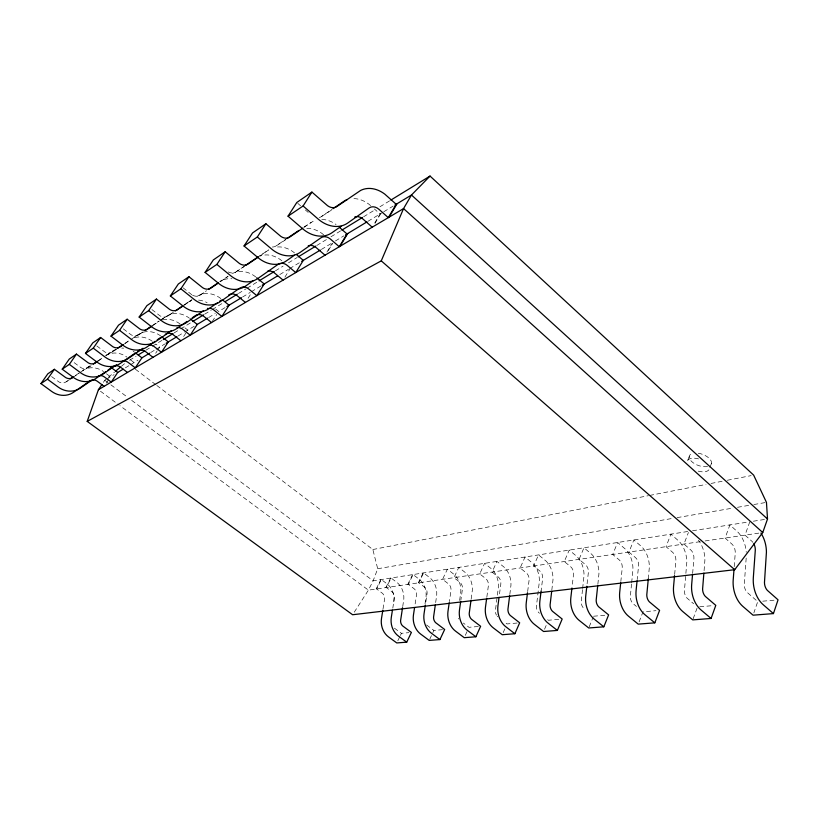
<?xml version="1.0" encoding="UTF-8"?>
<svg xmlns="http://www.w3.org/2000/svg" width="819" height="819" viewBox="0 0 819 819"><rect width="100%" height="100%" fill="white"/><g stroke="black" fill="none" stroke-linecap="round" stroke-linejoin="round"><path stroke-width="0.61" stroke-dasharray="4.09 3.07" d="M746.181 558.067L744.266 584.643A8.477 5.692 80.2 0 0 747.092 592.332L757.729 601.637L753.849 612.919M734.213 566.635L735.237 553.224A8.579 5.835 79.1 0 0 731.889 544.062L725.091 538.042L729.903 524.897L738.195 532.411A24.765 16.841 79.1 0 1 746.263 552.262M704.084 570.669L704.893 560.114A23.884 16.677 79.4 0 0 698.412 540.202M692.628 573.474L693.908 558.681A8.282 5.784 79.4 0 0 690.663 549.836L683.978 544.051L688.41 532.483M674.651 574.416L675.87 561.056A8.149 5.753 79.5 0 0 672.675 552.354L666.042 546.672L670.935 534.142L679.012 541.246A23.495 16.595 79.5 0 1 686.793 562.448L684.408 590.888A8.047 5.62 80.6 0 0 687.1 598.177L693.632 603.746M648.279 578.992L649.334 567.301A22.707 16.411 79.8 0 0 641.789 546.795L633.855 539.956L628.941 552.088L635.452 557.565A7.873 5.692 79.8 0 1 638.554 565.98L637.192 579.545M631.541 583.988L630.323 596.529A7.658 5.528 81.1 0 0 632.892 603.47L636.445 606.449M631.674 582.719L632.944 569.42A22.359 16.329 79.9 0 0 625.501 549.232L617.628 542.495L612.704 554.463L619.164 559.848A7.75 5.661 79.9 0 1 622.215 568.13L620.833 581.5M597.87 584.244L598.935 573.822A21.642 16.124 80.2 0 0 591.707 554.279L583.978 547.768L579.053 559.377L585.39 564.588A7.504 5.59 80.2 0 1 588.359 572.594L586.967 584.991M393.806 601.791L393.97 600.337A17.322 14.466 82.7 0 0 388.073 584.674L381.347 579.535L376.607 588.953L382.125 593.069A6.009 5.016 82.7 0 1 384.541 599.477L383.016 608.967M582.514 589.67L581.214 601.658A7.31 5.436 81.5 0 0 583.671 608.271L584.387 608.906M582.647 588.451L584.008 575.747A21.325 16.032 80.3 0 0 576.883 556.49L569.215 550.081L564.291 561.537L570.577 566.656A7.391 5.559 80.3 0 1 573.505 574.559L572.092 586.783M551.811 590.192L552.999 579.76A20.67 15.827 80.6 0 0 546.068 561.087L538.533 554.893L533.619 566.021L539.793 570.976A7.166 5.487 80.6 0 1 542.639 578.634L541.093 591.144M527.661 591.533L529.064 580.415A7.064 5.446 80.7 0 0 526.259 572.87L520.137 567.987L525.051 557.012L532.514 563.114A20.383 15.725 80.7 0 1 539.363 581.521L536.414 606.326A6.982 5.334 82 0 0 538.779 612.653L539.475 613.257M509.827 594.43L510.954 585.196A19.789 15.51 81.1 0 0 504.299 567.321L496.969 561.414L492.065 572.082L498.085 576.822A6.859 5.375 81.1 0 1 500.818 584.142L499.221 596.14M486.844 597.071L488.37 585.79A6.767 5.344 81.2 0 0 485.677 578.552L479.709 573.894L484.592 563.349L491.871 569.174A19.523 15.407 81.2 0 1 498.443 586.824L495.393 610.605A6.695 5.231 82.5 0 0 496.488 615.171M471.171 599.058L472.338 590.192A18.97 15.192 81.5 0 0 465.929 573.054L458.794 567.393L453.931 577.661L459.787 582.186A6.572 5.262 81.5 0 1 462.418 589.209L460.862 600.184M459.643 600.44L460.821 591.687A18.724 15.09 81.7 0 0 454.484 574.754L447.399 569.185L442.557 579.32L448.362 583.783A6.491 5.231 81.7 0 1 450.962 590.724L449.396 601.555M435.667 602.518L436.742 594.799A18.223 14.875 82 0 0 430.569 578.327L423.607 572.911L418.796 582.79L424.498 587.131A6.317 5.16 82 0 1 427.037 593.877L425.542 603.838M425.02 603.808L426.105 596.181A17.998 14.783 82.2 0 0 419.993 579.903L413.093 574.559L408.302 584.326L413.953 588.605A6.235 5.119 82.2 0 1 416.462 595.27L414.772 606.347M402.733 606.5L403.828 599.058A17.537 14.568 82.6 0 0 397.87 583.21L391.093 578.009L386.333 587.54L391.892 591.697A6.081 5.047 82.6 0 1 394.328 598.187L392.813 608.077M749.805 521.775L745.014 535.135L751.873 541.257A8.733 5.856 79 0 1 752.917 542.393M693.171 618.714L697.481 606.992M156.828 385.473L372.85 549.529L377.702 568.734L373.126 580.825L368.407 590.151L352.61 614.741M709.909 467.414L711.496 463.298M639.096 621.897L643.007 611.834L656.009 610.677M689.219 456.572L687.202 461.681A11.701 5.917 19.9 0 1 699.191 459.06M589.209 626.811L593.048 617.413M544.543 629.248L546.457 624.754M503.194 632.565L506.06 626.085M465.294 635.37L467.936 629.616M429.719 639.301L432.33 633.752M432.852 632.647L433.896 630.435L442.495 629.668M397.809 640.796L399.877 636.527M400.399 635.452L401.433 633.322L408.886 632.657M418.263 582.872L423.075 572.993M407.78 584.397L412.581 574.641M385.841 587.612L390.591 578.091M376.126 589.025L380.866 579.617M374.815 222.799L380.047 214.005L374.385 208.958M374.959 223.423L380.835 213.524M326.945 252.047L332.053 243.652M328.286 250.583L332.76 243.233M284.92 277.109L289.906 269.072M248.096 298.239L250.747 294.041M212.213 321.539L216.738 314.486M183.661 336.496L187.827 330.108L182.985 326.29M155.682 353.224L157.033 351.167M157.709 350.143L159.736 347.072L155.999 344.185M103.368 382.36L104.781 380.262L114.547 372.082M106.235 383.159L109.081 378.921M121.376 366.349L126.259 362.264M319.175 217.547A10.207 8.088 58.2 0 0 320.751 216.994L331.992 209.357M228.204 271.908A9.05 7.566 55.8 0 0 235.34 272.277L244.338 266.195M259.633 256.173L268.775 249.887L259.469 255.927M272.328 247.01A9.593 7.821 57 0 0 275.491 246.284L285.831 239.271M303.798 227.467L312.797 221.437A27.805 22.267 60 0 1 314.906 220.516M96.806 345.946L104.791 351.924A7.402 6.613 49.3 0 0 111.609 352.365L116.605 349.027M124.928 343.335L130.129 339.783M124.723 343.765L129.975 340.172M131.03 339.455L139.793 333.579A21.427 19.001 53.8 0 1 147.41 331.593M123.331 328.869L131.009 334.715A7.75 6.839 51.2 0 0 138.073 335.237L142.987 331.951M152.119 325.706L158.988 321.068M152.938 325.471L159.081 321.263M160.104 320.567L167.7 315.489A22.451 19.605 55.4 0 1 187.858 317.117L189.394 318.222M151.904 309.562L159.889 315.765A8.139 7.064 52.9 0 0 167.209 316.369L173.341 312.264M183.804 305.088L191.912 299.723M183.927 305.374L191.943 299.887M192.598 295.229A8.569 7.31 54.4 0 0 199.457 295.505L206.531 290.745M220.587 281.521L227.836 276.546M51.577 376.576L58.999 381.971A6.787 6.204 44.8 0 0 65.377 382.289L69.277 379.699M75.512 375.44L80.712 371.887M72.922 377.446L79.218 373.147M80.262 372.43L91.032 365.182M74.171 362.663L80.886 367.608A7.084 6.398 47.2 0 0 87.479 367.987L91.308 365.438M98.372 360.616L104.422 356.48M97.696 361.343L102.795 357.862M106.859 355.077L114.332 350.082A20.495 18.417 52.1 0 1 116.073 349.293M89.711 365.98L82.791 370.475L84.091 369.686A19.39 17.69 49.5 0 1 102.17 370.649L103.532 371.58M106.368 355.19L112.971 350.901M134.224 337.121L138.38 334.428M161.681 319.318L166.247 316.359M228.143 276.228L219.85 281.613L221.376 280.692A24.427 20.69 57.5 0 1 231.941 278.757M304.136 226.965L311.148 222.42M66.155 381.828L69.513 379.647M88.288 367.506L91.032 365.724M112.449 351.863L116.452 349.273M138.933 334.725L143.335 331.869M168.1 315.847L172.963 312.694M200.379 294.953L205.774 291.462M236.292 271.713L244.359 266.492M276.484 245.7L286.21 239.404M321.765 216.39L331.388 210.166M129.525 360.258L136.056 356.255M145.854 350.245L151.3 346.908M152.385 346.242L163.278 339.568M174.16 332.893L179.607 329.566M180.692 328.89L191.585 322.215M204.648 314.209L211.179 310.206M212.275 309.541L223.157 302.866M238.401 293.519L246.028 288.851M247.113 288.186L258.005 281.511M275.419 270.833L283.046 266.165M288.493 262.827L297.205 257.483M316.799 245.475L326.597 239.465M330.958 236.793L340.755 230.794M363.616 216.779L375.593 209.439M379.955 206.767L389.752 200.757M106.695 379.115L114.087 374.641M125.348 367.844L129.699 365.213M130.794 364.557L137.961 360.227M150.665 352.549L155.037 349.908M156.132 349.252L164.885 343.96M178.02 336.025L183.487 332.729M184.582 332.064L194.431 326.116M208.661 317.526L215.223 313.554M225.071 307.606L218.683 311.466L215.11 308.599M242.578 297.031L250.235 292.414M251.331 291.748L261.322 285.718M279.781 274.56L288.534 269.277M289.629 268.612L300.082 262.305M321.365 249.447L331.214 243.499M335.432 240.95L343.908 235.831M368.018 221.263L383.036 212.193M383.835 211.712L393.13 206.101M157.187 322.236L158.62 321.376M105.426 355.794L106.777 354.985A20.219 18.243 51.6 0 1 125.44 356.111L126.853 357.084M196.949 296.458L198.444 295.557A23.577 20.24 56.7 0 1 219.318 297.461L220.905 298.628M186.947 302.938L188.431 302.047A23.208 20.035 56.3 0 1 192.311 300.583M372.85 549.529L648.423 495.679M649.672 495.434L706.039 484.418M711.056 483.445L722.327 481.244M727.333 480.262L751.136 475.614M377.702 568.734L672.102 518.478M677.129 517.618L732.493 508.169M737.52 507.309L748.842 505.374M753.879 504.514L765.202 502.59M687.725 531.511L373.126 580.825L131.388 400.143M692.587 530.743L747.297 522.174M753.347 521.222L766.338 519.185M700.173 541.676L368.407 590.151L119.932 405.681M705.159 540.949L759.203 533.056M478.286 626.484L468.99 627.313L463.349 623.044M517.117 623.034L507.022 623.935L504.125 621.703M558.701 619.338L548.382 620.249L545.413 617.925M593.529 616.236L606.08 615.12M699.743 606.797L712.325 605.671M762.765 601.187L775.777 600.03M133.19 351.269L134.613 352.262M152.262 341.288L150.809 340.264A21.12 18.817 53.3 0 0 133.292 338.134M160.749 336.015L159.275 334.971A21.427 19.001 53.8 0 0 149.437 331.634M180.078 324.007L178.562 322.921A22.113 19.41 54.9 0 0 162.377 319.932M191.861 294.789L183.139 287.868M394.4 628.153L401.433 633.322M100.471 391.226L118.909 404.914M104.781 380.262L109.9 384.091M110.923 384.848L127.293 397.082M426.576 624.969L433.896 630.435M106.521 373.822L110.504 376.812M255.763 276.976L254.115 275.727A24.836 20.895 57.9 0 0 232.483 273.495M135.422 369.226L155.805 384.705M130.456 359.828L134.06 362.582M281.849 260.759L280.149 259.459A25.778 21.355 58.7 0 0 260.002 256.071M294.502 252.897L292.792 251.566A26.228 21.57 59 0 0 274.56 247.399M323.648 234.787L321.887 233.384A27.283 22.052 59.7 0 0 305.477 228.521M370.608 205.6L368.775 204.095A28.993 22.748 60.6 0 0 351.72 198.679M297.737 203.317L300.583 205.794M305.333 209.92L308.19 212.397M707.565 466.502A11.681 5.948 19.8 0 1 692.905 462.592A11.681 5.948 19.8 0 1 691.103 454.023M698.269 453.235A11.681 5.948 19.8 0 1 708.865 458.046A11.681 5.948 19.8 0 1 710.872 464.721M708.896 469.86A11.701 5.917 19.9 0 1 697.481 470.956M198.638 300.102A23.208 20.035 56.3 0 1 207.105 302.682M497.665 616.666A6.695 5.231 82.5 0 1 497.235 616.216M458.732 618.918A6.419 5.129 83 0 1 458.435 618.355M321.826 219.42A27.805 22.267 60 0 1 336.056 224.539M121.714 348.116A20.495 18.417 52.1 0 1 123.679 348.147"/><path stroke-width="1.23" d="M734.029 569.072L733.189 580.047A24.611 16.534 80.2 0 0 742.874 606.408L753.07 615.182L773.433 613.595L778.05 599.825L767.331 590.356A8.63 5.713 80 0 1 764.465 582.544L766.43 552.149A25.184 16.902 79 0 0 760.953 533.077M703.879 573.116L702.6 588.994A8.18 5.641 80.5 0 0 705.333 596.406L715.786 605.364L711.076 618.458L692.741 619.881L682.8 611.578A23.362 16.308 80.6 0 1 673.556 586.558L674.549 575.624M692.526 574.713L691.666 584.582A23.741 16.38 80.5 0 0 701.054 610.001L711.076 618.458M648.279 578.992L646.785 594.819A7.78 5.559 80.9 0 0 649.395 601.863L659.592 610.36L654.821 622.839L638.226 624.129L628.542 616.236A22.236 16.052 81.1 0 1 619.696 592.434L620.71 582.719M637.069 580.784L636.087 590.653A22.574 16.134 80.9 0 0 645.055 614.823L654.821 622.839M597.737 585.472L596.181 600.092A7.412 5.467 81.4 0 0 598.679 606.807L608.619 614.895L603.818 626.811L588.728 627.978L579.289 620.474A21.202 15.766 81.5 0 1 570.823 597.778L571.949 588.001M586.834 586.23L585.718 596.15A21.519 15.858 81.4 0 0 594.297 619.184L603.818 626.811M551.668 591.441L550.092 604.903A7.084 5.364 81.9 0 0 552.487 611.312L562.172 619.031L557.37 630.425L543.581 631.5L534.387 624.334A20.27 15.479 82 0 1 526.269 602.641L527.508 592.761M541.093 591.144L539.864 601.156A20.557 15.571 81.9 0 0 548.095 623.157L557.37 630.425M509.664 595.689L507.934 609.295A6.787 5.262 82.4 0 0 510.237 615.438L519.666 622.809L514.885 633.732L502.242 634.715L493.284 627.866A19.421 15.172 82.5 0 1 485.483 607.094L486.67 598.32M499.058 597.338L497.952 605.732A19.676 15.274 82.4 0 0 505.855 626.791L514.885 633.732M471.007 600.276L469.226 613.339A6.501 5.16 82.9 0 0 471.447 619.225L480.63 626.279L475.88 636.772L464.24 637.684L455.518 631.121A18.632 14.875 83 0 1 448.003 611.189L449.221 602.764M460.688 601.402L459.479 609.94A18.878 14.967 82.9 0 0 467.076 630.128L475.88 636.772M435.309 605.006L433.568 617.055A6.245 5.057 83.4 0 0 435.698 622.706L444.656 629.473L439.936 639.567L429.197 640.407L420.7 634.111A17.916 14.568 83.6 0 1 413.452 614.967L414.578 607.575M425.348 605.087L424.037 613.81A18.131 14.66 83.4 0 0 431.367 633.2L439.936 639.567M402.549 607.688L400.604 620.495A6.009 4.945 84 0 0 402.661 625.931L411.394 632.432L406.726 642.157L396.775 642.935L388.482 636.885A17.24 14.261 84.2 0 1 381.5 618.458L382.831 610.155M392.434 610.186L391.298 617.383A17.445 14.363 84 0 0 398.372 636.035L406.726 642.157M101.955 384.459L98.423 389.701L87.203 421.386L352.61 614.741L734.704 569.696L762.755 532.534L767.516 519L766.461 502.375L753.644 475.122L430.036 176.065L390.837 200.092M87.203 421.386L381.265 260.862L403.552 208.589L411.476 195.014L430.036 176.065M389.117 217.158L397.01 203.757M340.008 246.304L347.737 233.517M303.102 205.978L311.916 192.086L327.58 205.723A10.412 8.17 58.5 0 0 336.22 206.982L360.636 190.428A29.576 22.963 60.9 0 1 384.766 194.103L396.181 204.259L388.298 217.649L379.002 209.347A10.248 7.965 60.9 0 0 369.154 207.924L347.645 223.075A30.221 23.72 58.5 0 1 318.1 219.001L303.102 205.978L288.042 216.175L302.825 228.89A29.617 23.475 58.2 0 0 332.002 232.729L341.124 226.31M288.042 216.175L296.785 202.498L311.916 192.086M294.471 255.211L286.21 260.995A27.836 22.697 57 0 1 258.169 257.77L244.052 245.987L257.32 236.998L265.888 223.751L280.845 236.394A9.777 7.903 57.4 0 0 289.158 237.438L302.743 228.194M244.052 245.987L252.539 232.944L265.888 223.751M253.562 280.497L245.567 286.087A26.269 21.939 55.8 0 1 218.591 283.374L205.088 272.389L216.871 264.404L225.184 251.761L239.496 263.523A9.214 7.647 56.2 0 0 247.492 264.414L258.609 256.869M205.088 272.389L213.329 259.93L225.184 251.761M149.57 353.214L141.912 357.842L135.278 367.833L128.204 362.459A7.105 6.388 52.1 0 0 122.942 361.036M217.393 302.835L209.244 308.517A24.877 21.212 54.4 0 1 183.272 306.224L170.342 295.935L180.866 288.8L188.933 276.709L202.651 287.704A8.722 7.391 54.9 0 0 210.34 288.462L218.519 282.934M123.167 369.164L117.711 372.45L111.251 382.084L104.422 376.975A6.808 6.194 50.2 0 0 98.7 375.788M170.342 295.935L178.327 284.009L188.933 276.709M187.008 321.437L176.587 328.675A23.618 20.506 52.9 0 1 151.566 326.73L139.148 317.066L148.628 310.647L156.449 299.068L169.605 309.398A8.272 7.146 53.4 0 0 177.006 310.032L182.924 306.071M139.148 317.066L146.898 305.641L156.449 299.068M155.139 341.298L147.072 346.898A22.492 19.84 51.2 0 1 122.932 345.249L111.005 336.138L119.574 330.333L127.16 319.226L139.803 328.951A7.873 6.91 51.7 0 0 146.939 329.494L151.914 326.177M111.005 336.138L118.52 325.163L127.16 319.226M134.756 353.409L120.26 363.452A21.468 19.195 49.3 0 1 96.959 362.059L85.483 353.429L93.264 348.157L100.624 337.479L112.787 346.683A7.504 6.685 49.9 0 0 119.676 347.143L123.669 344.482M85.483 353.429L92.772 342.885L100.624 337.479M105.846 371.601L95.803 378.552A20.547 18.581 47.2 0 1 73.28 377.375L62.224 369.185L69.328 364.373L76.464 354.105L88.186 362.817A7.176 6.47 47.9 0 0 94.85 363.216L97.696 361.343M62.224 369.185L69.298 359.039L76.464 354.105M91.073 380.344A6.716 6.132 49.6 0 0 89.957 380.937L73.393 392.383A19.697 17.998 44.8 0 1 51.617 391.39L40.95 383.609L47.451 379.197L54.382 369.297L65.694 377.579A6.88 6.265 45.6 0 0 72.133 377.917L72.922 377.446M40.95 383.609L47.819 373.822L54.382 369.297M115.52 371.263L120.403 367.168M192.209 317.813L195.332 315.643M203.45 310.759L186.517 322.543A23.997 20.731 53.4 0 1 161.2 320.505L148.628 310.647M219.431 301.412L221.468 299.989M238.779 288.79L220.26 301.709A25.297 21.437 54.9 0 1 193.98 299.293L180.866 288.8M143.069 348.249L128.44 358.405A21.785 19.39 49.9 0 1 104.873 356.93L93.264 348.157M157.166 339.895L160.186 337.797M171.345 330.733L156.06 341.349A22.83 20.045 51.7 0 1 131.644 339.619L119.574 330.333M92.782 379.484L80.252 388.155A19.953 18.182 45.6 0 1 58.241 387.1L47.451 379.197M107.852 370.219L111.865 367.434M116.452 364.813L103.276 373.935A20.823 18.776 47.9 0 1 80.508 372.696L69.328 364.373M333.016 208.65L344.922 200.614A28.993 22.748 60.6 0 1 347.082 199.682M245.342 265.499L257.985 256.961M286.875 238.564L298.894 230.446M117.649 348.31L122.85 344.758M145.014 330.559L151.105 326.402M175.43 310.831L182.76 305.804M208.579 289.332L217.803 283.016M70.311 378.992L73.434 376.863M93.325 364.056L97.359 361.302M138.237 354.924L144.768 350.921M163.278 339.568L173.075 333.568M192.67 321.55L203.562 314.875M225.338 301.535L237.315 294.195M259.091 280.845L274.334 271.498M298.29 256.818L315.714 246.14M341.84 230.119L362.53 217.445M166.144 343.202L176.924 336.691M196.621 324.795L207.565 318.181M226.955 306.47L241.482 297.696M262.275 285.135L277.59 275.89M301.668 261.343L320.27 250.112M345.669 234.766L366.953 221.908M394.963 204.996L411.476 195.014L767.516 519M98.423 389.701L403.552 208.589L762.755 532.534M104.095 386.333L97.338 381.296A6.716 6.132 49.6 0 0 92.301 379.996M110.667 367.137L117.711 372.45M127.488 372.45L120.485 367.168A7.002 6.327 51.6 0 0 112.868 366.738M135.524 352.958L141.912 357.842M152.979 357.319L145.741 351.75A7.32 6.521 53.3 0 0 139.046 350.624M161.691 336.752L168.304 341.892L161.497 352.262L154.167 346.601A7.422 6.583 53.9 0 0 149.427 345.024M180.886 340.755L173.372 334.879A7.668 6.726 54.9 0 0 165.233 334.295M190.366 318.99L197.225 324.426L190.233 335.206L182.627 329.228A7.78 6.798 55.4 0 0 177.006 327.59M211.568 322.553L203.767 316.329A8.047 6.941 56.3 0 0 197.277 314.742M222.717 300.092L229.044 305.211L221.867 316.431L213.974 310.094A8.17 7.013 56.7 0 0 209.633 308.292M245.444 302.446L237.326 295.833A8.466 7.166 57.5 0 0 230.61 294.113M216.871 264.404L230.559 275.634A26.74 22.174 56.2 0 0 257.872 278.491L278.061 264.373A9.091 7.473 59 0 1 287.213 265.387L295.761 272.573L303.306 260.36L296.263 254.381M256.695 277.754L264.209 283.968L256.849 295.669L248.638 288.933A8.61 7.248 57.9 0 0 243.356 286.957M283.046 280.118L274.6 273.075A8.937 7.402 58.7 0 0 267.639 271.181M257.32 236.998L271.642 249.058A28.378 22.942 57.4 0 0 300.03 252.467L320.884 237.838A9.633 7.719 60 0 1 330.374 239.035L339.281 246.734L347.01 233.958L339.67 227.559M325.03 255.2L316.236 247.666A9.459 7.637 59.7 0 0 308.241 245.802M773.433 613.595L763.154 604.668A25.031 16.595 80 0 1 753.316 577.845L755.272 550.583A8.733 5.856 79 0 0 753.818 543.775M381.265 260.862L734.704 569.696M372.205 227.201L363.042 219.093A10.053 7.883 60.6 0 0 354.729 216.994M195.946 315.264A8.047 6.941 56.3 0 1 196.591 314.967M207.412 308.476A8.17 7.013 56.7 0 1 208.139 308.333M228.603 295.024A8.466 7.166 57.5 0 1 229.904 294.328M239.813 288.073A8.61 7.248 57.9 0 1 240.448 287.684M241.851 287.152A8.61 7.248 57.9 0 1 242.588 287.008M137.858 351.249A7.32 6.521 53.3 0 1 138.431 350.901"/></g></svg>
